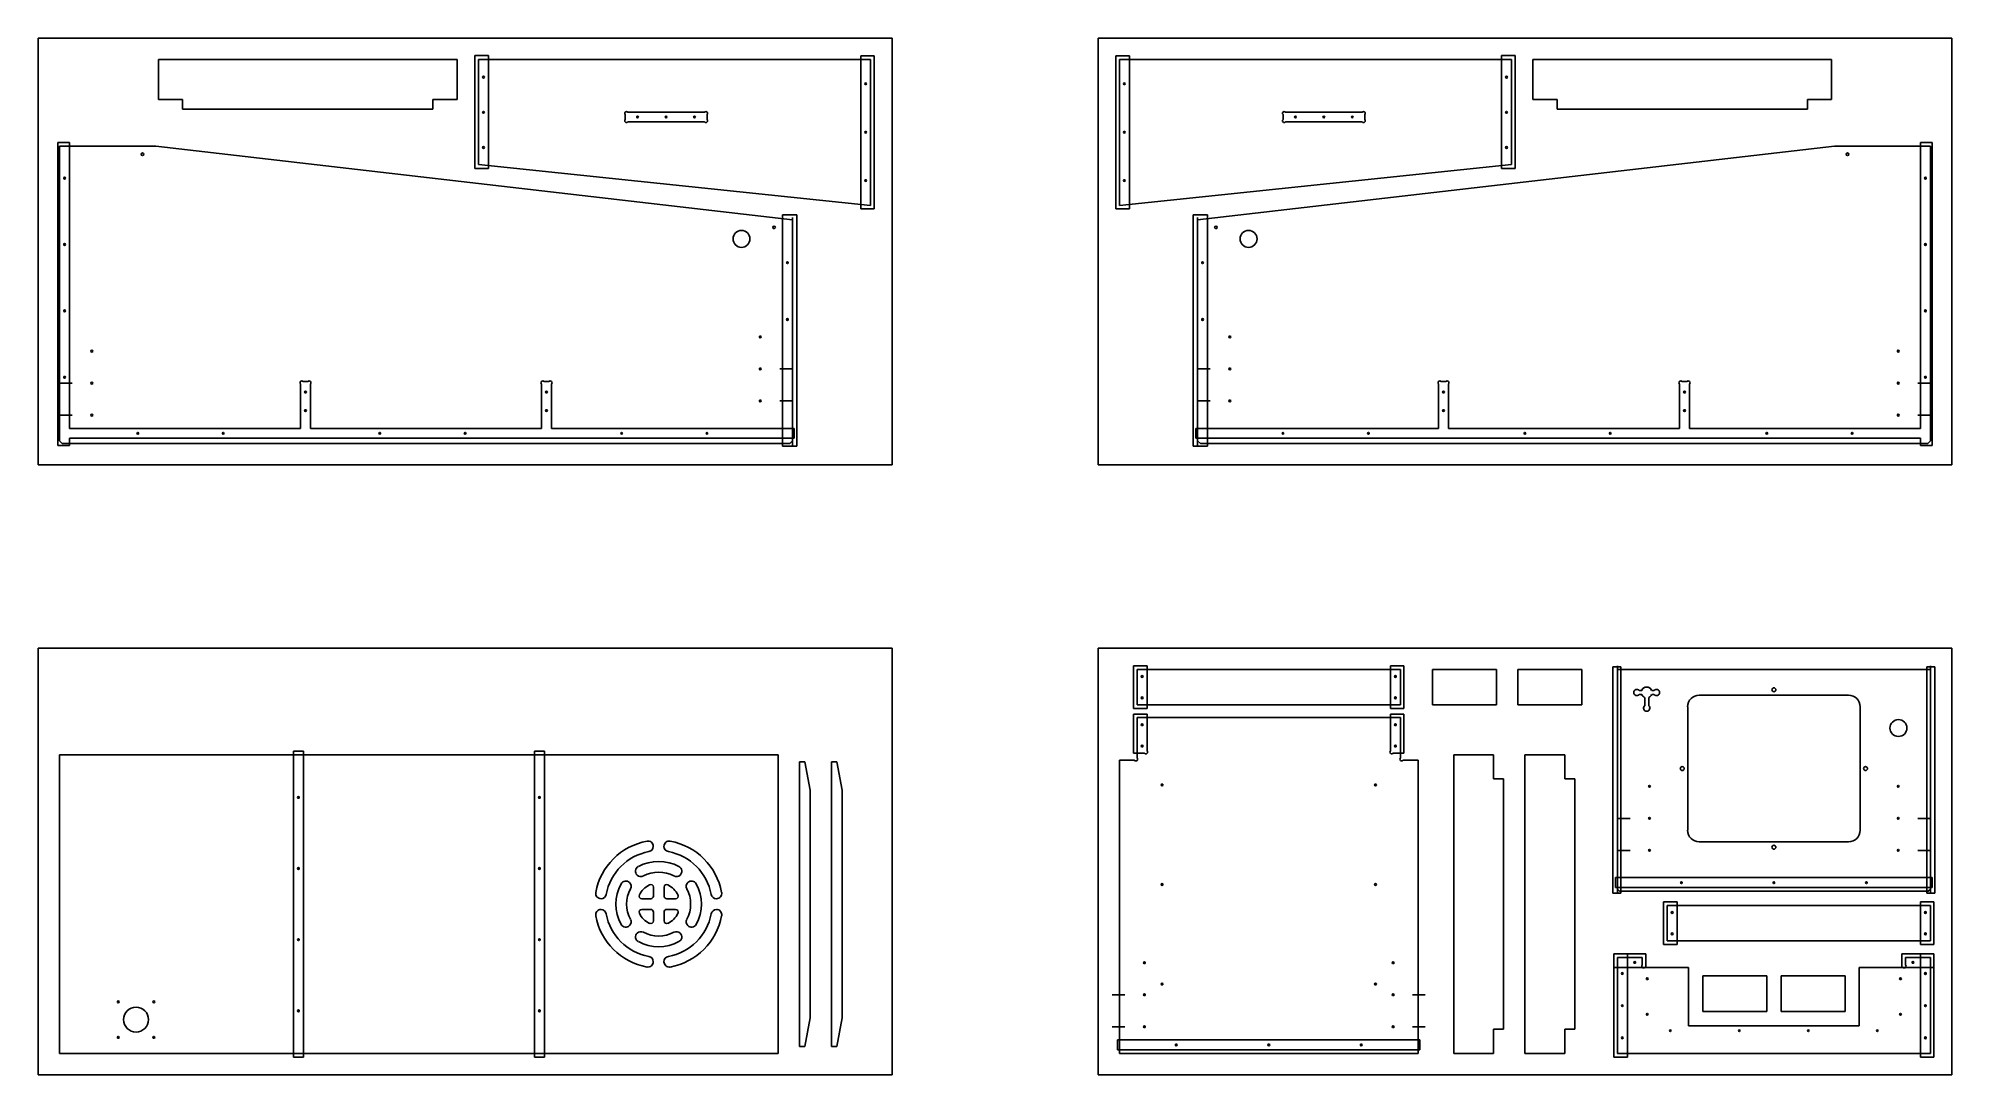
# Model space of a CAD drawing. Extents: x 349 to 484, y -251 to -178.
import ezdxf

# ---------------------------------------------------------------- set-up
doc = ezdxf.new("R2010")
doc.units = 0
doc.header["$LTSCALE"] = 21.5596
doc.header["$MEASUREMENT"] = 0
for name, color, linetype in [('0_WOOD', 7, 'Continuous'), ('10_375VCARVE_888DEP', 7, 'Continuous'), ('3_250BIT_200DEP', 7, 'Continuous'), ('4_250BIT_375DEP', 7, 'Continuous'), ('6_125BIT_750DEP', 7, 'Continuous'), ('7_250BIT_750OUTLINE', 7, 'Continuous'), ('8_250BIT_750TAB', 7, 'Continuous'), ('9_500VCARVE_700DEP', 7, 'Continuous'), ('9A_250BIT_450DEP', 7, 'Continuous')]:
    doc.layers.add(name, color=color, linetype=linetype)

msp = doc.modelspace()

# ---------------------------------------------------------------- linework, layer by layer
at = {"layer": '0_WOOD', "color": 7, "linetype": 'Continuous', "lineweight": 25}
for p, q in [((409.48, -178.31), (349.48, -178.31)), ((349.48, -178.31), (349.48, -208.31)), ((409.48, -208.31), (409.48, -178.31)), ((423.96, -178.31), (483.96, -178.31)), ((423.96, -208.31), (423.96, -178.31)), ((483.96, -178.31), (483.96, -208.31)), ((349.48, -208.31), (409.48, -208.31)), ((483.96, -208.31), (423.96, -208.31)), ((349.48, -221.19), (409.48, -221.19)), ((349.48, -251.19), (349.48, -221.19)), ((409.48, -221.19), (409.48, -251.19)), ((423.96, -221.19), (483.96, -221.19)), ((423.96, -251.19), (423.96, -221.19)), ((483.96, -221.19), (483.96, -251.19)), ((409.48, -251.19), (349.48, -251.19)), ((483.96, -251.19), (423.96, -251.19))]:
    msp.add_line(p, q, dxfattribs=at)
at = {"layer": '10_375VCARVE_888DEP', "color": 7, "linetype": 'Continuous', "lineweight": 25}
for p, q in [((402.48, -201.56), (401.59, -201.56)), ((430.96, -201.56), (431.85, -201.56)), ((351.87, -202.56), (350.98, -202.56)), ((481.57, -202.56), (482.46, -202.56)), ((402.48, -203.81), (401.59, -203.81)), ((430.96, -203.81), (431.85, -203.81)), ((351.87, -204.81), (350.98, -204.81)), ((481.57, -204.81), (482.46, -204.81)), ((460.46, -233.16), (461.35, -233.16)), ((482.46, -233.16), (481.57, -233.16)), ((460.46, -235.41), (461.35, -235.41)), ((482.46, -235.41), (481.57, -235.41)), ((424.96, -245.56), (425.85, -245.56)), ((446.07, -245.56), (446.96, -245.56)), ((424.96, -247.81), (425.85, -247.81)), ((446.07, -247.81), (446.96, -247.81))]:
    msp.add_line(p, q, dxfattribs=at)
at = {"layer": '3_250BIT_200DEP', "color": 7, "linetype": 'Continuous', "lineweight": 25}
for p, q in [((381.12, -179.53), (380.17, -179.53)), ((380.17, -187.47), (380.17, -179.53)), ((381.12, -187.47), (381.12, -179.53)), ((408.23, -179.56), (407.28, -179.56)), ((407.28, -179.56), (407.28, -190.31)), ((408.23, -190.31), (408.23, -179.56)), ((425.21, -179.56), (426.16, -179.56)), ((425.21, -190.31), (425.21, -179.56)), ((426.16, -179.56), (426.16, -190.31)), ((452.32, -187.47), (452.32, -179.53)), ((452.32, -179.53), (453.27, -179.53)), ((453.27, -187.47), (453.27, -179.53)), ((390.73, -184.03), (390.73, -183.68)), ((390.91, -183.5), (396.3, -183.5)), ((396.3, -184.2), (390.91, -184.2)), ((396.48, -183.68), (396.48, -184.03)), ((436.96, -183.68), (436.96, -184.03)), ((442.53, -183.5), (437.14, -183.5)), ((437.14, -184.2), (442.53, -184.2)), ((442.71, -184.03), (442.71, -183.68)), ((351.68, -185.65), (350.85, -185.65)), ((350.85, -185.65), (350.85, -206.94)), ((351.68, -205.74), (351.68, -185.65)), ((481.76, -205.74), (481.76, -185.65)), ((481.76, -185.65), (482.58, -185.65)), ((482.58, -185.65), (482.58, -206.94)), ((381.12, -187.47), (380.17, -187.47)), ((452.32, -187.47), (453.27, -187.47)), ((407.28, -190.31), (408.23, -190.31)), ((426.16, -190.31), (425.21, -190.31)), ((367.91, -202.61), (367.91, -205.74)), ((368.44, -202.44), (368.09, -202.44)), ((368.61, -205.74), (368.61, -202.61)), ((384.85, -202.61), (384.85, -205.74)), ((385.37, -202.44), (385.02, -202.44)), ((385.55, -205.74), (385.55, -202.61)), ((447.89, -205.74), (447.89, -202.61)), ((448.07, -202.44), (448.41, -202.44)), ((448.59, -202.61), (448.59, -205.74)), ((464.82, -205.74), (464.82, -202.61)), ((465, -202.44), (465.35, -202.44)), ((465.52, -202.61), (465.52, -205.74)), ((351.68, -205.74), (367.91, -205.74)), ((368.61, -205.74), (384.85, -205.74)), ((385.55, -205.74), (402.6, -205.74)), ((402.6, -205.74), (402.6, -206.44)), ((447.89, -205.74), (430.83, -205.74)), ((430.83, -205.74), (430.83, -206.44)), ((464.82, -205.74), (448.59, -205.74)), ((481.76, -205.74), (465.52, -205.74)), ((350.85, -206.94), (351.68, -206.94)), ((351.68, -206.44), (402.6, -206.44)), ((351.68, -206.94), (351.68, -206.44)), ((481.76, -206.44), (430.83, -206.44)), ((481.76, -206.94), (481.76, -206.44)), ((482.58, -206.94), (481.76, -206.94)), ((426.46, -222.44), (427.41, -222.44)), ((426.46, -225.44), (426.46, -222.44)), ((427.41, -222.44), (427.41, -225.44)), ((444.51, -222.44), (444.51, -225.44)), ((445.46, -222.44), (444.51, -222.44)), ((445.46, -225.44), (445.46, -222.44)), ((427.41, -225.44), (426.46, -225.44)), ((427.41, -225.83), (426.46, -225.83)), ((426.46, -225.83), (426.46, -228.58)), ((427.41, -228.41), (427.41, -225.83)), ((444.51, -225.44), (445.46, -225.44)), ((444.51, -228.41), (444.51, -225.83)), ((444.51, -225.83), (445.46, -225.83)), ((445.46, -225.83), (445.46, -228.58)), ((367.41, -249.94), (367.41, -228.44)), ((367.41, -228.44), (368.11, -228.44)), ((368.11, -228.44), (368.11, -249.94)), ((384.35, -249.94), (384.35, -228.44)), ((384.35, -228.44), (385.05, -228.44)), ((385.05, -228.44), (385.05, -249.94)), ((426.46, -228.58), (427.23, -228.58)), ((445.46, -228.58), (444.69, -228.58)), ((460.33, -237.33), (460.33, -238.03)), ((460.33, -237.33), (482.58, -237.33)), ((482.58, -237.33), (482.58, -238.03)), ((460.33, -238.03), (482.58, -238.03)), ((463.71, -239.03), (464.66, -239.03)), ((463.71, -242.03), (463.71, -239.03)), ((464.66, -239.03), (464.66, -242.03)), ((481.76, -239.03), (481.76, -242.03)), ((482.71, -239.03), (481.76, -239.03)), ((482.71, -242.03), (482.71, -239.03)), ((464.66, -242.03), (463.71, -242.03)), ((481.76, -242.03), (482.71, -242.03)), ((460.21, -243.64), (460.21, -242.69)), ((460.21, -242.69), (462.46, -242.69)), ((462.46, -242.69), (462.46, -243.64)), ((480.46, -242.69), (480.46, -243.64)), ((482.71, -242.69), (480.46, -242.69)), ((482.71, -243.64), (482.71, -242.69)), ((462.46, -243.64), (460.21, -243.64)), ((480.46, -243.64), (482.71, -243.64)), ((425.33, -248.74), (446.58, -248.74)), ((425.33, -248.74), (425.33, -249.44)), ((446.58, -248.74), (446.58, -249.44)), ((368.11, -249.94), (367.41, -249.94)), ((385.05, -249.94), (384.35, -249.94)), ((425.33, -249.44), (446.58, -249.44))]:
    msp.add_line(p, q, dxfattribs=at)
for centre, start, end in [((390.82, -183.59), 45, -135), ((390.82, -184.11), 135, -45), ((396.39, -183.59), -45, 135), ((396.39, -184.11), -135, 45), ((437.05, -183.59), 45, -135), ((437.05, -184.11), 135, -45), ((442.62, -183.59), -45, 135), ((442.62, -184.11), -135, 45), ((368, -202.53), 45, -135), ((368.52, -202.53), -45, 135), ((384.93, -202.53), 45, -135), ((385.46, -202.53), -45, 135), ((447.98, -202.53), 45, -135), ((448.5, -202.53), -45, 135), ((464.91, -202.53), 45, -135), ((465.44, -202.53), -45, 135), ((427.32, -228.5), -135, 45), ((444.6, -228.5), 135, -45)]:
    msp.add_arc(centre, 0.125, start, end, dxfattribs=at)
at = {"layer": '4_250BIT_375DEP', "color": 7, "linetype": 'Continuous', "lineweight": 25}
for p, q in [((460.21, -242.69), (460.21, -249.94)), ((461.16, -242.69), (460.21, -242.69)), ((461.16, -249.94), (461.16, -242.69)), ((481.76, -242.69), (482.71, -242.69)), ((481.76, -249.94), (481.76, -242.69)), ((482.71, -242.69), (482.71, -249.94)), ((461.16, -249.94), (460.21, -249.94)), ((481.76, -249.94), (482.71, -249.94))]:
    msp.add_line(p, q, dxfattribs=at)
at = {"layer": '6_125BIT_750DEP', "color": 7, "linetype": 'Continuous', "lineweight": 25}
for centre, radius in [((380.77, -181.05), 0.0625), ((407.63, -181.51), 0.0625), ((425.81, -181.51), 0.0625), ((452.67, -181.05), 0.0625), ((380.77, -183.52), 0.0625), ((391.6, -183.85), 0.0625), ((393.6, -183.85), 0.0625), ((395.6, -183.85), 0.0625), ((437.83, -183.85), 0.0625), ((439.83, -183.85), 0.0625), ((441.83, -183.85), 0.0625), ((452.67, -183.52), 0.0625), ((407.63, -184.92), 0.0625), ((425.81, -184.92), 0.0625), ((356.8, -186.47), 0.0932), ((380.77, -185.99), 0.0625), ((452.67, -185.99), 0.0625), ((476.64, -186.47), 0.0932), ((351.33, -188.15), 0.0625), ((407.63, -188.32), 0.0625), ((425.81, -188.32), 0.0625), ((482.11, -188.15), 0.0625), ((401.19, -191.61), 0.0932), ((432.25, -191.61), 0.0932), ((351.33, -192.81), 0.0625), ((482.11, -192.81), 0.0625), ((402.13, -194.09), 0.0625), ((431.31, -194.09), 0.0625), ((351.33, -197.48), 0.0625), ((482.11, -197.48), 0.0625), ((402.13, -198.09), 0.0625), ((431.31, -198.09), 0.0625), ((353.24, -200.31), 0.0625), ((400.22, -199.31), 0.0625), ((433.22, -199.31), 0.0625), ((480.2, -200.31), 0.0625), ((400.22, -201.56), 0.0625), ((433.22, -201.56), 0.0625), ((351.33, -202.15), 0.0625), ((353.24, -202.56), 0.0625), ((480.2, -202.56), 0.0625), ((482.11, -202.15), 0.0625), ((368.26, -203.19), 0.0625), ((385.2, -203.19), 0.0625), ((400.22, -203.81), 0.0625), ((433.22, -203.81), 0.0625), ((448.24, -203.19), 0.0625), ((465.18, -203.19), 0.0625), ((353.24, -204.81), 0.0625), ((368.26, -204.49), 0.0625), ((385.2, -204.49), 0.0625), ((448.24, -204.49), 0.0625), ((465.18, -204.49), 0.0625), ((480.2, -204.81), 0.0625), ((356.48, -206.09), 0.0625), ((362.48, -206.09), 0.0625), ((373.48, -206.09), 0.0625), ((379.48, -206.09), 0.0625), ((390.48, -206.09), 0.0625), ((396.48, -206.09), 0.0625), ((436.96, -206.09), 0.0625), ((442.96, -206.09), 0.0625), ((453.96, -206.09), 0.0625), ((459.96, -206.09), 0.0625), ((470.96, -206.09), 0.0625), ((476.96, -206.09), 0.0625), ((427.06, -223.19), 0.0625), ((444.86, -223.19), 0.0625), ((427.06, -224.69), 0.0625), ((444.86, -224.69), 0.0625), ((427.06, -226.58), 0.0625), ((444.86, -226.58), 0.0625), ((427.06, -228.08), 0.0625), ((444.86, -228.08), 0.0625), ((428.46, -230.81), 0.0625), ((443.46, -230.81), 0.0625), ((462.72, -230.91), 0.0625), ((480.2, -230.91), 0.0625), ((367.76, -231.69), 0.0625), ((384.7, -231.69), 0.0625), ((462.72, -233.16), 0.0625), ((480.2, -233.16), 0.0625), ((367.76, -236.69), 0.0625), ((384.7, -236.69), 0.0625), ((462.72, -235.41), 0.0625), ((480.2, -235.41), 0.0625), ((428.46, -237.81), 0.0625), ((443.46, -237.81), 0.0625), ((464.96, -237.68), 0.0625), ((464.96, -237.68), 0.0625), ((471.46, -237.68), 0.0625), ((471.46, -237.68), 0.0625), ((477.96, -237.68), 0.0625), ((477.96, -237.68), 0.0625), ((464.31, -239.78), 0.0625), ((482.11, -239.78), 0.0625), ((367.76, -241.69), 0.0625), ((384.7, -241.69), 0.0625), ((464.31, -241.28), 0.0625), ((482.11, -241.28), 0.0625), ((427.22, -243.31), 0.0625), ((444.7, -243.31), 0.0625), ((461.68, -243.29), 0.0625), ((481.23, -243.29), 0.0625), ((428.46, -244.81), 0.0625), ((443.46, -244.81), 0.0625), ((460.81, -244.07), 0.0625), ((462.56, -244.44), 0.0625), ((480.36, -244.44), 0.0625), ((482.11, -244.07), 0.0625), ((355.1, -246.06), 0.0625), ((357.6, -246.06), 0.0625), ((427.22, -245.56), 0.0625), ((444.7, -245.56), 0.0625), ((367.76, -246.69), 0.0625), ((384.7, -246.69), 0.0625), ((460.81, -246.33), 0.0625), ((462.56, -246.94), 0.0625), ((480.36, -246.94), 0.0625), ((482.11, -246.33), 0.0625), ((355.1, -248.56), 0.0625), ((357.6, -248.56), 0.0625), ((427.22, -247.81), 0.0625), ((444.7, -247.81), 0.0625), ((460.81, -248.59), 0.0625), ((464.18, -248.09), 0.0625), ((469.03, -248.09), 0.0625), ((473.88, -248.09), 0.0625), ((478.73, -248.09), 0.0625), ((482.11, -248.59), 0.0625), ((429.46, -249.09), 0.0625), ((429.46, -249.09), 0.0625), ((435.96, -249.09), 0.0625), ((435.96, -249.09), 0.0625), ((442.46, -249.09), 0.0625), ((442.46, -249.09), 0.0625)]:
    msp.add_circle(centre, radius, dxfattribs=at)
at = {"layer": '7_250BIT_750OUTLINE', "color": 7, "linetype": 'Continuous', "lineweight": 25}
for p, q in [((357.92, -179.81), (357.92, -182.61)), ((378.92, -179.81), (357.92, -179.81)), ((378.92, -179.81), (378.92, -182.61)), ((380.42, -179.81), (380.42, -187.19)), ((380.42, -179.81), (407.98, -179.81)), ((407.98, -179.81), (407.98, -190.06)), ((425.46, -179.81), (425.46, -190.06)), ((453.02, -179.81), (425.46, -179.81)), ((453.02, -179.81), (453.02, -187.19)), ((454.52, -179.81), (475.52, -179.81)), ((454.52, -179.81), (454.52, -182.61)), ((475.52, -179.81), (475.52, -182.61)), ((357.92, -182.61), (359.62, -182.61)), ((359.62, -183.31), (359.62, -182.61)), ((377.22, -183.31), (377.22, -182.61)), ((378.92, -182.61), (377.22, -182.61)), ((454.52, -182.61), (456.22, -182.61)), ((456.22, -183.31), (456.22, -182.61)), ((473.82, -183.31), (473.82, -182.61)), ((475.52, -182.61), (473.82, -182.61)), ((359.62, -183.31), (377.22, -183.31)), ((473.82, -183.31), (456.22, -183.31)), ((357.73, -185.91), (350.98, -185.91)), ((350.98, -206.62), (350.98, -185.91)), ((357.73, -185.91), (402.48, -191.09)), ((475.71, -185.91), (430.96, -191.09)), ((475.71, -185.91), (482.46, -185.91)), ((482.46, -206.62), (482.46, -185.91)), ((380.42, -187.19), (407.98, -190.06)), ((453.02, -187.19), (425.46, -190.06)), ((402.48, -191.09), (402.48, -206.62)), ((430.96, -191.09), (430.96, -206.62)), ((351.17, -206.81), (350.98, -206.62)), ((402.29, -206.81), (351.17, -206.81)), ((402.48, -206.62), (402.29, -206.81)), ((430.96, -206.62), (431.15, -206.81)), ((431.15, -206.81), (482.27, -206.81)), ((482.27, -206.81), (482.46, -206.62)), ((445.21, -222.69), (426.71, -222.69)), ((426.71, -222.69), (426.71, -225.19)), ((445.21, -225.19), (445.21, -222.69)), ((447.46, -222.69), (447.46, -225.19)), ((451.96, -222.69), (447.46, -222.69)), ((451.96, -225.19), (451.96, -222.69)), ((453.46, -222.69), (457.96, -222.69)), ((453.46, -225.19), (453.46, -222.69)), ((457.96, -222.69), (457.96, -225.19)), ((460.46, -222.69), (460.46, -238.13)), ((482.46, -222.69), (460.46, -222.69)), ((482.46, -238.13), (482.46, -222.69)), ((426.71, -225.19), (445.21, -225.19)), ((447.46, -225.19), (451.96, -225.19)), ((457.96, -225.19), (453.46, -225.19)), ((426.71, -226.08), (445.21, -226.08)), ((426.71, -228.91), (426.71, -226.08)), ((445.21, -228.91), (445.21, -226.08)), ((350.98, -228.69), (401.48, -228.69)), ((350.98, -249.69), (350.98, -228.69)), ((401.48, -228.69), (401.48, -249.69)), ((402.98, -229.19), (403.35, -229.19)), ((402.98, -229.19), (402.98, -249.19)), ((403.35, -229.19), (403.73, -231.19)), ((405.23, -229.19), (405.6, -229.19)), ((405.23, -229.19), (405.23, -249.19)), ((405.6, -229.19), (405.98, -231.19)), ((425.46, -249.69), (425.46, -229.08)), ((425.46, -229.08), (426.53, -229.08)), ((446.46, -229.08), (445.39, -229.08)), ((446.46, -229.08), (446.46, -249.69)), ((448.96, -228.69), (451.76, -228.69)), ((448.96, -249.69), (448.96, -228.69)), ((451.76, -228.69), (451.76, -230.39)), ((453.96, -228.69), (456.76, -228.69)), ((453.96, -249.69), (453.96, -228.69)), ((456.76, -228.69), (456.76, -230.39)), ((403.73, -231.19), (403.73, -247.19)), ((405.98, -231.19), (405.98, -247.19)), ((452.46, -230.39), (451.76, -230.39)), ((452.46, -230.39), (452.46, -247.99)), ((457.46, -230.39), (456.76, -230.39)), ((457.46, -230.39), (457.46, -247.99)), ((460.46, -238.13), (460.61, -238.28)), ((460.61, -238.28), (482.31, -238.28)), ((463.96, -239.28), (463.96, -241.78)), ((482.46, -239.28), (463.96, -239.28)), ((482.46, -238.13), (482.31, -238.28)), ((482.46, -241.78), (482.46, -239.28)), ((463.96, -241.78), (482.46, -241.78)), ((460.46, -242.94), (460.46, -249.69)), ((460.46, -242.94), (462.21, -242.94)), ((462.21, -242.94), (462.21, -243.46)), ((480.71, -242.94), (480.71, -243.46)), ((482.46, -242.94), (480.71, -242.94)), ((482.46, -249.69), (482.46, -242.94)), ((462.39, -243.64), (465.46, -243.64)), ((465.46, -247.74), (465.46, -243.64)), ((470.96, -244.24), (466.46, -244.24)), ((466.46, -244.24), (466.46, -246.74)), ((470.96, -246.74), (470.96, -244.24)), ((471.96, -246.74), (471.96, -244.24)), ((471.96, -244.24), (476.46, -244.24)), ((476.46, -244.24), (476.46, -246.74)), ((480.53, -243.64), (477.46, -243.64)), ((477.46, -247.74), (477.46, -243.64)), ((403.35, -249.19), (403.73, -247.19)), ((405.6, -249.19), (405.98, -247.19)), ((466.46, -246.74), (470.96, -246.74)), ((476.46, -246.74), (471.96, -246.74)), ((452.46, -247.99), (451.76, -247.99)), ((451.76, -249.69), (451.76, -247.99)), ((457.46, -247.99), (456.76, -247.99)), ((456.76, -249.69), (456.76, -247.99)), ((465.46, -247.74), (477.46, -247.74)), ((401.48, -249.69), (350.98, -249.69)), ((403.35, -249.19), (402.98, -249.19)), ((405.6, -249.19), (405.23, -249.19)), ((446.46, -249.69), (425.46, -249.69)), ((448.96, -249.69), (451.76, -249.69)), ((453.96, -249.69), (456.76, -249.69)), ((460.46, -249.69), (482.46, -249.69))]:
    msp.add_line(p, q, dxfattribs=at)
for centre, start, end in [((426.62, -229), -135, 45), ((445.3, -229), 135, -45), ((462.3, -243.55), 135, -45), ((480.62, -243.55), -135, 45)]:
    msp.add_arc(centre, 0.125, start, end, dxfattribs=at)
at = {"layer": '8_250BIT_750TAB', "color": 7, "linetype": 'Continuous', "lineweight": 25}
for p, q in [((462.17, -224.16), (461.99, -224.16)), ((462.17, -224.46), (461.99, -224.46)), ((463.05, -224.16), (462.87, -224.16)), ((463.05, -224.46), (462.87, -224.46)), ((466.21, -224.5), (476.71, -224.5)), ((462.38, -225.25), (462.38, -224.66)), ((462.67, -225.25), (462.67, -224.66)), ((465.4, -225.31), (465.4, -234)), ((477.52, -234), (477.52, -225.31)), ((393.46, -235.13), (393.46, -235.13)), ((466.21, -234.81), (476.71, -234.81)), ((392.71, -238.62), (392.71, -238)), ((393.46, -238.62), (393.46, -238)), ((392.52, -238.81), (391.9, -238.81)), ((393.65, -238.81), (394.27, -238.81)), ((397.14, -238.81), (397.14, -238.81)), ((392.52, -239.56), (391.9, -239.56)), ((392.71, -239.75), (392.71, -240.37)), ((393.46, -239.75), (393.46, -240.37)), ((393.65, -239.56), (394.27, -239.56))]:
    msp.add_line(p, q, dxfattribs=at)
for centre, radius in [((398.9, -192.42), 0.594), ((434.54, -192.42), 0.594), ((471.46, -224.12), 0.138), ((480.21, -226.81), 0.594), ((465.02, -229.66), 0.138), ((477.9, -229.66), 0.138), ((471.46, -235.19), 0.138), ((356.35, -247.31), 0.875)]:
    msp.add_circle(centre, radius, dxfattribs=at)
for centre, radius, start, end in [((461.83, -224.31), 0.22, 42.9859, 180), ((461.83, -224.31), 0.22, 180, -42.9859), ((462.52, -224.31), 0.378, 23.4127, 156.5873), ((462.52, -224.31), 0.378, -156.5873, -112.5882), ((462.52, -224.31), 0.378, -67.4118, -23.4127), ((463.21, -224.31), 0.22, 0, 137.0141), ((463.21, -224.31), 0.22, -137.0849, 0), ((466.21, -225.31), 0.813, 90, 180), ((476.71, -225.31), 0.813, 0, 90), ((462.52, -225.41), 0.22, 131.2306, 48.7694), ((393.08, -239.19), 4.5, 100.4757, 169.5243), ((392.33, -235.13), 0.375, 0, 100.4757), ((392.33, -235.13), 0.375, -79.5243, 0), ((393.83, -235.13), 0.375, 79.5243, 180), ((393.83, -235.13), 0.375, -180, -100.4757), ((393.08, -239.19), 4.5, 10.4757, 79.5243), ((466.21, -234), 0.813, 180, -90), ((476.71, -234), 0.813, -90, 0), ((393.08, -239.19), 3.75, 100.4757, 169.5243), ((391.83, -236.88), 0.375, 118.3985, -135), ((393.08, -239.19), 3, 61.6015, 118.3985), ((393.08, -239.19), 3.75, 10.4757, 79.5243), ((394.33, -236.88), 0.375, -45, 61.6015), ((393.08, -239.19), 3, 151.6015, -151.6015), ((390.77, -237.94), 0.375, 45, 151.6015), ((390.77, -237.94), 0.375, -28.3985, 45), ((391.83, -236.88), 0.375, -135, -61.6015), ((393.08, -239.19), 1.5, 115.3769, 154.6231), ((393.08, -239.19), 2.25, 61.6015, 118.3985), ((392.52, -238), 0.188, 0, 115.3769), ((393.65, -238), 0.188, 64.6231, 180), ((393.08, -239.19), 1.5, 25.3769, 64.6231), ((394.33, -236.88), 0.375, -118.3985, -45), ((395.39, -237.94), 0.375, 135, -151.6015), ((395.39, -237.94), 0.375, 28.3985, 135), ((393.08, -239.19), 3, -28.3985, 28.3985), ((389.03, -238.44), 0.375, 169.5243, -90), ((389.03, -238.44), 0.375, -90, -10.4757), ((393.08, -239.19), 2.25, 151.6015, -151.6015), ((391.9, -238.62), 0.188, 154.6231, -90), ((392.52, -238.62), 0.188, -90, 0), ((393.65, -238.62), 0.188, 180, -90), ((394.27, -238.62), 0.188, -90, 25.3769), ((393.08, -239.19), 2.25, -28.3985, 28.3985), ((397.14, -238.44), 0.375, -169.5243, -90), ((397.14, -238.44), 0.375, -90, 10.4757), ((389.03, -239.94), 0.375, 90, -169.5243), ((393.08, -239.19), 4.5, -169.5243, -100.4757), ((389.03, -239.94), 0.375, 10.4757, 90), ((393.08, -239.19), 3.75, -169.5243, -100.4757), ((390.77, -240.44), 0.375, -151.6015, -45), ((390.77, -240.44), 0.375, -45, 28.3985), ((391.9, -239.75), 0.188, 90, -154.6231), ((393.08, -239.19), 1.5, -154.6231, -115.3769), ((392.52, -240.37), 0.188, -115.3769, 0), ((392.52, -239.75), 0.188, 0, 90), ((393.65, -239.75), 0.188, 90, 180), ((393.65, -240.37), 0.188, 180, -64.6231), ((393.08, -239.19), 1.5, -64.6231, -25.3769), ((393.08, -239.19), 3.75, -79.5243, -10.4757), ((393.08, -239.19), 4.5, -79.5243, -10.4757), ((394.27, -239.75), 0.188, -25.3769, 90), ((395.39, -240.44), 0.375, 151.6015, -135), ((395.39, -240.44), 0.375, -135, -28.3985), ((397.14, -239.94), 0.375, 90, 169.5243), ((397.14, -239.94), 0.375, -10.4757, 90), ((391.83, -241.5), 0.375, 135, -118.3985), ((391.83, -241.5), 0.375, 61.6015, 135), ((393.08, -239.19), 3, -118.3985, -61.6015), ((393.08, -239.19), 2.25, -118.3985, -61.6015), ((394.33, -241.5), 0.375, 45, 118.3985), ((394.33, -241.5), 0.375, -61.6015, 45), ((392.33, -243.24), 0.375, -100.4757, 0), ((392.33, -243.24), 0.375, 0, 79.5243), ((393.83, -243.24), 0.375, 100.4757, -180), ((393.83, -243.24), 0.375, 180, -79.5243)]:
    msp.add_arc(centre, radius, start, end, dxfattribs=at)
at = {"layer": '9_500VCARVE_700DEP', "color": 7, "linetype": 'Continuous', "lineweight": 25}
for p, q in [((402.48, -190.91), (402.48, -207)), ((430.96, -190.91), (430.96, -207)), ((460.46, -222.43), (460.46, -238.39)), ((482.46, -222.43), (482.46, -238.39))]:
    msp.add_line(p, q, dxfattribs=at)
at = {"layer": '9A_250BIT_450DEP', "color": 7, "linetype": 'Continuous', "lineweight": 25}
for p, q in [((401.78, -207), (401.78, -190.72)), ((401.78, -190.72), (402.79, -190.72)), ((402.79, -190.72), (402.79, -207)), ((430.65, -190.72), (430.65, -207)), ((431.66, -190.72), (430.65, -190.72)), ((431.66, -207), (431.66, -190.72)), ((402.79, -207), (401.78, -207)), ((430.65, -207), (431.66, -207)), ((460.71, -222.5), (460.15, -222.5)), ((460.15, -222.5), (460.15, -238.41)), ((460.71, -238.41), (460.71, -222.5)), ((482.21, -222.5), (482.77, -222.5)), ((482.21, -238.41), (482.21, -222.5)), ((482.77, -222.5), (482.77, -238.41)), ((460.15, -238.41), (460.71, -238.41)), ((482.77, -238.41), (482.21, -238.41))]:
    msp.add_line(p, q, dxfattribs=at)

doc.saveas('drawing.dxf')
